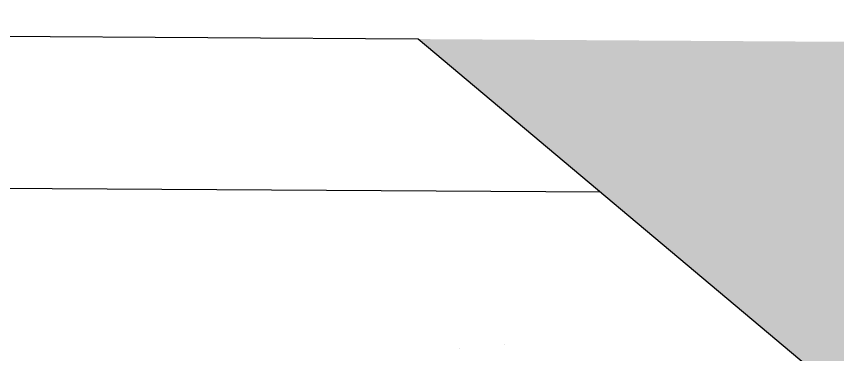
# Model space of a CAD drawing. Header units: millimetres. Extents: x 111 to 1506, y 14 to 566.
# Drawn here: x 231.245 to 233.947, y 205.771 to 206.883 of the extents above; entities that cross this region are included whole.
import ezdxf

# ---------------------------------------------------------------- set-up
doc = ezdxf.new("R2010")
doc.units = ezdxf.units.MM
doc.layers.add('ARBOLES', color=78, linetype='Continuous', lineweight=5)
doc.layers.add('G', color=254, linetype='Continuous', lineweight=5)

# ---------------------------------------------------------------- blocks, each defined once
blk = doc.blocks.new('E1E')
at = {"layer": 'ARBOLES', "ltscale": 0.2}
for p, q in [((95.7812, 56.9208), (95.7812, 56.9208)), ((95.6238, 56.8379), (95.6238, 56.8379))]:
    blk.add_line(p, q, dxfattribs=at)

msp = doc.modelspace()

# ---------------------------------------------------------------- hatches: boundary and pattern name
at = {"layer": 'G', "lineweight": 100, "ltscale": 1000}
h = msp.add_hatch(dxfattribs=at)
h.set_pattern_fill('AR-HBONE', color=256, scale=0.046, angle=-22.08523, style=0)
h.set_pattern_definition([(22.914772, (780.19157, 1619.01874), (0.097837146, 0.241122153), [0.552, -0.184]), (112.914772, (780.36105, 1619.09038), (0.097837146, 0.241122153), [0.552, -0.184])])
h.paths.add_polyline_path([(252.74721, 189.8745), (232.56645, 206.80816), (234.91794, 206.79314), (254.86046, 190.05938)])

# ---------------------------------------------------------------- linework, layer by layer
for p, q in [((232.56645, 206.80816), (220.90472, 206.88267)), ((241.59699, 199.23065), (232.56645, 206.80816)), ((233.16691, 206.30432), (220.61499, 206.38451))]:
    msp.add_line(p, q)

# ---------------------------------------------------------------- block references
at = {"layer": 'ARBOLES', "color": 0, "xscale": 0.8310831642732954, "yscale": 0.8310831642732954, "zscale": 0.8310831642732954, "rotation": 157.9147716791316}
msp.add_blockref('E1E', (324.2515, 219.69543), dxfattribs=at)

doc.saveas('drawing.dxf')
